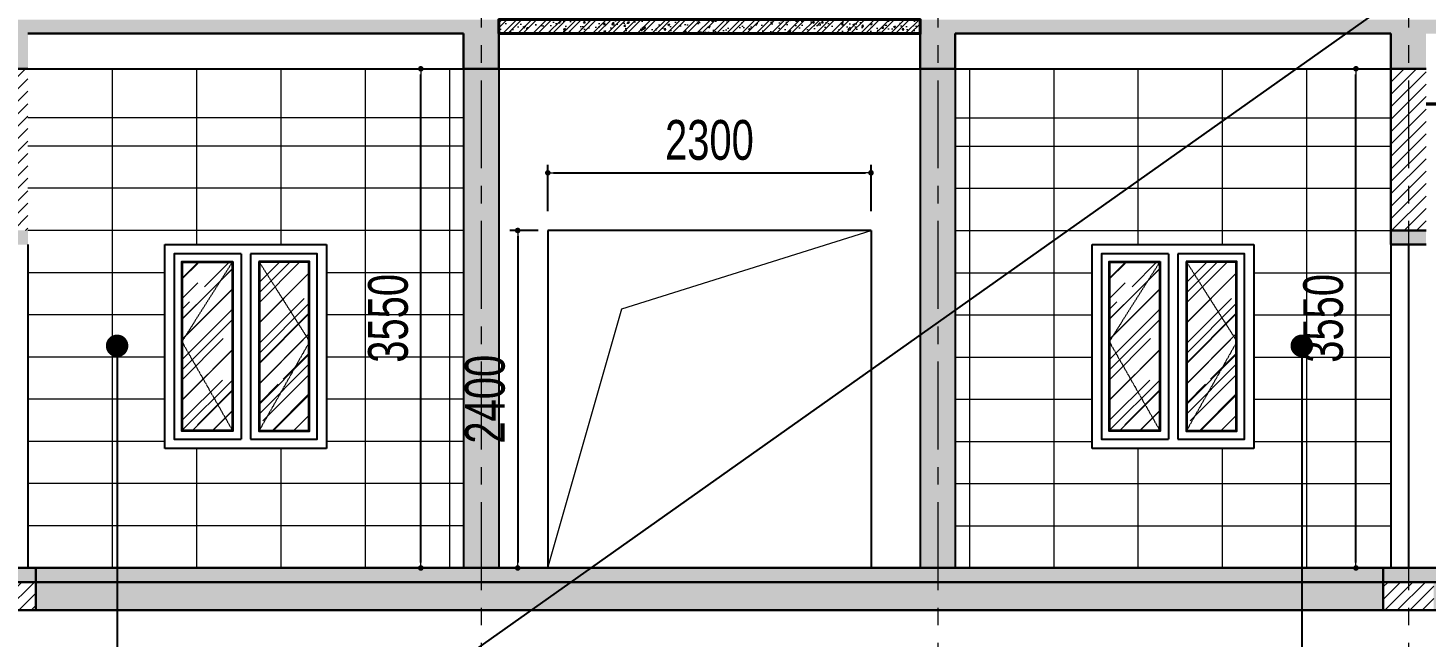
# Model space of a CAD drawing. Header units: millimetres. Extents: x -519517 to -431282, y -372679 to 113618.
# Drawn here: x -473236 to -463286, y -152024 to -147693 of the extents above; entities that cross this region are included whole.
import ezdxf

# ---------------------------------------------------------------- set-up
doc = ezdxf.new("R2010")
doc.units = ezdxf.units.MM
doc.header["$LTSCALE"] = 5
for name, pattern in [('CENTER2', [28.575, 19.05, -3.175, 3.175, -3.175]), ('CENTERX2', [4, 2.5, -0.5, 0.5, -0.5]), ('DASHDOT', [1, 0.5, -0.25, 0, -0.25]), ('HIDDEN', [0.375, 0.25, -0.125])]:
    doc.linetypes.add(name, pattern=pattern)
doc.layers.get('0').update_dxf_attribs({"linetype": 'CENTER2'})
for name, color, linetype, lineweight in [('BICO-30-KY HIEU', 30, 'Continuous', 15), ('BICO-9-NÉT CỬA', 9, 'Continuous', 25), ('HATCH', 250, 'Continuous', 9), ('LC Dim', 8, 'Continuous', 18), ('LC Hatch', 252, 'Continuous', 9), ('LC ISO', 153, 'Continuous', 13), ('LC Net dam 1', 30, 'Continuous', 30), ('LC Net dam2', 6, 'Continuous', 40), ('LC Net thay', 7, 'Continuous', 25), ('LC Net truc', 79, 'DASHDOT', 13)]:
    doc.layers.add(name, color=color, linetype=linetype, lineweight=lineweight)
doc.layers.add('KCS_Plotter', color=11, linetype='Continuous', plot=False)
doc.layers.add('Vat lieu 2', color=48, linetype='Continuous')
doc.styles.add('BICO- hoatbif', font='hoatbif.shx', dxfattribs={"width": 0.6})
doc.styles.add('HOATBIF', font='hoatbif.shx', dxfattribs={"width": 0.75})
doc.dimstyles.new('Copy of 1-110', dxfattribs={"dimscale": 110, "dimtxt": 2.5, "dimasz": 0.35, "dimexe": 0.5, "dimexo": 0, "dimgap": 0.8, "dimtad": 1, "dimdec": 0, "dimzin": 0, "dimdsep": 46, "dimtxsty": 'HOATBIF', "dimblk1": 'DOT', "dimblk2": 'DOT', "dimsah": 1, "dimcen": -1, "dimdle": 1, "dimclrd": 256, "dimclre": 256, "dimclrt": 4, "dimadec": 3, "dimazin": 2, "dimtfac": 0.333333, "dimtdec": 0, "dimtix": 1, "dimtmove": 2, "dimatfit": 3, "dimldrblk": 'DOT', "dimfxl": 1, "dimtvp": 0.833333, "dimtolj": 1, "dimtzin": 0, "dimarcsym": 0})
doc.dimstyles.new('TL40', dxfattribs={"dimscale": 40, "dimtxt": 2, "dimasz": 1.2, "dimexe": 1.5, "dimexo": 1.5, "dimgap": 0.9, "dimtad": 1, "dimdec": 0, "dimzin": 12, "dimdsep": 46, "dimtxsty": 'BICO- hoatbif', "dimblk": 'ARCHTICK', "dimcen": 1.8, "dimdle": 1, "dimclrd": 256, "dimclre": 256, "dimclrt": 254, "dimadec": 0, "dimazin": 3, "dimtm": 1e-09, "dimtfac": 1, "dimtdec": 0, "dimtix": 1, "dimtmove": 1, "dimatfit": 3, "dimldrblk": 'DOT', "dimfxl": 1.5, "dimtvp": 0.6, "dimtzin": 4, "dimarcsym": 0})
pattern_1 = [(45, (0, 0), (-44.194174, 44.194174), [])]

# ---------------------------------------------------------------- blocks, each defined once
blk = doc.blocks.new('DOT')
at = {"color": 0, "linetype": 'ByBlock'}
blk.add_line((-0.5, 0), (-1, 0), dxfattribs=at)
at = {"color": 0, "linetype": 'ByBlock', "const_width": 0.5}
blk.add_lwpolyline([(-0.25, 0, 1), (0.25, 0, 1)], format="xyb", close=True, dxfattribs=at)
blk = doc.blocks.new('*D679')
at = {"layer": 'Defpoints', "color": 0, "transparency": 16777216}
for p in [(-470492.7, -147983.4), (-470440.2, -147983.4), (-470492.7, -151533.4)]:
    blk.add_point(p, dxfattribs=at)
at = {"layer": 'LC Dim', "lineweight": -2, "transparency": 16777216}
for p, q in [((-470492.7, -147983.4), (-470383.6, -147983.4)), ((-470440.2, -151493.8), (-470440.2, -148023.1)), ((-470492.7, -151533.4), (-470383.6, -151533.4))]:
    blk.add_line(p, q, dxfattribs=at)
at = {"layer": 'LC Dim', "lineweight": -2, "transparency": 16777216, "xscale": 39.62, "yscale": 39.62, "zscale": 39.62}
for p, rotation in [((-470440.2, -147983.4), 90), ((-470440.2, -151533.4), 270)]:
    blk.add_blockref('DOT', p, dxfattribs=dict(at, rotation=rotation))
at = {"layer": 'LC Dim', "color": 4, "transparency": 16777216, "insert": (-470672.2, -149758.4), "char_height": 283, "attachment_point": 5, "rotation": 90, "style": 'HOATBIF'}
blk.add_mtext('\\A1;3550', dxfattribs=at)
blk = doc.blocks.new('_Dot')
at = {"color": 0, "linetype": 'ByBlock', "lineweight": -2}
blk.add_line((-0.5, 0), (-1, 0), dxfattribs=at)
at = {"color": 0, "linetype": 'ByBlock', "const_width": 0.5}
blk.add_lwpolyline([(-0.25, 0, 1), (0.25, 0, 1)], format="xyb", close=True, dxfattribs=at)
blk = doc.blocks.new('*D681')
at = {"layer": 'Defpoints', "color": 0, "transparency": 16777216}
for p in [(-463837.4, -147983.4), (-463784.9, -147983.4), (-463837.4, -151533.4)]:
    blk.add_point(p, dxfattribs=at)
at = {"layer": 'LC Dim', "lineweight": -2, "transparency": 16777216}
for p, q in [((-463837.4, -147983.4), (-463728.3, -147983.4)), ((-463784.9, -151493.8), (-463784.9, -148023.1)), ((-463837.4, -151533.4), (-463728.3, -151533.4))]:
    blk.add_line(p, q, dxfattribs=at)
at = {"layer": 'LC Dim', "lineweight": -2, "transparency": 16777216, "xscale": 39.62, "yscale": 39.62, "zscale": 39.62}
for p, rotation in [((-463784.9, -147983.4), 90), ((-463784.9, -151533.4), 270)]:
    blk.add_blockref('DOT', p, dxfattribs=dict(at, rotation=rotation))
at = {"layer": 'LC Dim', "color": 4, "transparency": 16777216, "insert": (-464017, -149758.4), "char_height": 283, "attachment_point": 5, "rotation": 90, "style": 'HOATBIF'}
blk.add_mtext('\\A1;3550', dxfattribs=at)
blk = doc.blocks.new('_ArchTick')
at = {"color": 0, "linetype": 'ByBlock', "const_width": 0.15}
blk.add_lwpolyline([(-0.5, -0.5), (0.5, 0.5)], dxfattribs=at)
blk = doc.blocks.new('*D724')
at = {"layer": 'Defpoints', "color": 0, "transparency": 16777216}
for p in [(-467236.1, -148723.4), (-469536.1, -148996.3), (-467236.1, -148996.3)]:
    blk.add_point(p, dxfattribs=at)
at = {"layer": 'LC Dim', "lineweight": -2, "transparency": 16777216}
for p, q in [((-469536.1, -148996.3), (-469536.1, -148666.8)), ((-469496.5, -148723.4), (-467275.7, -148723.4)), ((-467236.1, -148996.3), (-467236.1, -148666.8))]:
    blk.add_line(p, q, dxfattribs=at)
at = {"layer": 'LC Dim', "lineweight": -2, "transparency": 16777216, "xscale": 39.62, "yscale": 39.62, "zscale": 39.62, "rotation": 180}
blk.add_blockref('DOT', (-469536.1, -148723.4), dxfattribs=at)
at = {"layer": 'LC Dim', "lineweight": -2, "transparency": 16777216, "xscale": 39.62, "yscale": 39.62, "zscale": 39.62}
blk.add_blockref('DOT', (-467236.1, -148723.4), dxfattribs=at)
at = {"layer": 'LC Dim', "color": 4, "transparency": 16777216, "insert": (-468386.1, -148491.3), "char_height": 283, "attachment_point": 5, "style": 'HOATBIF'}
blk.add_mtext('\\A1;2300', dxfattribs=at)
blk = doc.blocks.new('*D725')
at = {"layer": 'Defpoints', "color": 0, "transparency": 16777216}
for p in [(-469604.1, -149133.4), (-469750.6, -151533.4), (-469604.1, -151533.4)]:
    blk.add_point(p, dxfattribs=at)
at = {"layer": 'LC Dim', "lineweight": -2, "transparency": 16777216}
for p, q in [((-469604.1, -149133.4), (-469807.2, -149133.4)), ((-469750.6, -149173.1), (-469750.6, -151493.8)), ((-469604.1, -151533.4), (-469807.2, -151533.4))]:
    blk.add_line(p, q, dxfattribs=at)
at = {"layer": 'LC Dim', "lineweight": -2, "transparency": 16777216, "xscale": 39.62, "yscale": 39.62, "zscale": 39.62}
for p, rotation in [((-469750.6, -149133.4), 90), ((-469750.6, -151533.4), 270)]:
    blk.add_blockref('DOT', p, dxfattribs=dict(at, rotation=rotation))
at = {"layer": 'LC Dim', "color": 4, "transparency": 16777216, "insert": (-469982.6, -150333.4), "char_height": 283, "attachment_point": 5, "rotation": 90, "style": 'HOATBIF'}
blk.add_mtext('\\A1;2400', dxfattribs=at)

msp = doc.modelspace()

# ---------------------------------------------------------------- hatches: boundary and pattern name
at = {"layer": 'HATCH'}
h = msp.add_hatch(dxfattribs=at)
h.set_pattern_fill('AR-RROOF', color=256, scale=6, angle=45, style=0)
h.set_pattern_definition([(45, (-1231837.98, 79657.14), (129.315688, 344.841835), [2286, -304.8, 762, -152.4]), (45, (-1231748.54, 79854.34), (-251.08796, 35.561814), [457.2, -50.292, 914.4, -114.3]), (45, (-1231875.7, 79802.62), (488.166723, 632.569241), [1219.2, -213.36, 609.6, -152.4])])
h.paths.add_polyline_path([(-471783.1, -149361.8), (-471783.1, -149359), (-472135.6, -149359), (-472135.6, -149915.5)])
h.paths.add_polyline_path([(-472135.6, -149915.5), (-472135.6, -149932.2), (-471783.1, -150551.7), (-471783.1, -149361.8)])
h.paths.add_polyline_path([(-472135.6, -149932.2), (-472135.6, -150555.4), (-471783.1, -150555.4), (-471783.1, -150551.7)])
h.paths.add_polyline_path([(-471236.7, -149932.2), (-471589.1, -150554.4), (-471589.1, -150555.4), (-471236.7, -150555.4)])
h.paths.add_polyline_path([(-471236.7, -149932.2), (-471236.7, -149915.5), (-471589.1, -149359.4), (-471589.1, -150554.4)])
h.paths.add_polyline_path([(-471236.7, -149915.5), (-471236.7, -149359), (-471589.1, -149359), (-471589.1, -149359.4)])
h = msp.add_hatch(dxfattribs=at)
h.set_pattern_fill('AR-RROOF', color=256, scale=6, angle=45, style=0)
h.set_pattern_definition([(45, (-1225237.98, 79657.14), (129.315688, 344.841835), [2286, -304.8, 762, -152.4]), (45, (-1225148.54, 79854.34), (-251.08796, 35.561814), [457.2, -50.292, 914.4, -114.3]), (45, (-1225275.7, 79802.62), (488.166723, 632.569241), [1219.2, -213.36, 609.6, -152.4])])
h.paths.add_polyline_path([(-465183.1, -149361.8), (-465183.1, -149359), (-465535.6, -149359), (-465535.6, -149915.5)])
h.paths.add_polyline_path([(-465535.6, -149915.5), (-465535.6, -149932.2), (-465183.1, -150551.7), (-465183.1, -149361.8)])
h.paths.add_polyline_path([(-465535.6, -149932.2), (-465535.6, -150555.4), (-465183.1, -150555.4), (-465183.1, -150551.7)])
h.paths.add_polyline_path([(-464636.7, -149932.2), (-464989.1, -150554.4), (-464989.1, -150555.4), (-464636.7, -150555.4)])
h.paths.add_polyline_path([(-464636.7, -149932.2), (-464636.7, -149915.5), (-464989.1, -149359.4), (-464989.1, -150554.4)])
h.paths.add_polyline_path([(-464636.7, -149915.5), (-464636.7, -149359), (-464989.1, -149359), (-464989.1, -149359.4)])
at = {"layer": 'LC Hatch'}
h = msp.add_hatch(dxfattribs=at)
h.set_pattern_fill('ANSI31', color=256, scale=500, style=0)
h.set_pattern_definition(pattern_1)
h.paths.add_polyline_path([(-469886.1, -141533.8), (-470136.1, -141533.8), (-470136.1, -144033.4), (-469886.1, -144033.4)])
h.paths.add_polyline_path([(-480436.1, -143833.4), (-480686.1, -143833.4), (-480686.1, -144033.4), (-480436.1, -144033.4)])
h.paths.add_polyline_path([(-480436.1, -144383.4), (-480686.1, -144383.4), (-480686.1, -144803.4), (-480436.1, -144803.4)])
h.paths.add_polyline_path([(-480436.1, -146833.4), (-480686.1, -146833.4), (-480686.1, -147633.4), (-480436.1, -147633.4)])
h.paths.add_polyline_path([(-480436.1, -147983.4), (-480686.1, -147983.4), (-480686.1, -148703.4), (-480436.1, -148703.4)])
h.paths.add_polyline_path([(-480436.1, -150733.4), (-480686.1, -150733.4), (-480686.1, -151533.4), (-480436.1, -151533.4)])
h.paths.add_polyline_path([(-473236.1, -147983.4), (-473486.1, -147983.4), (-473486.1, -149133.4), (-473236.1, -149133.4)])
h.paths.add_polyline_path([(-463286.1, -147983.4), (-463536.1, -147983.4), (-463536.1, -149133.4), (-463286.1, -149133.4)])
h.paths.add_polyline_path([(-456086.1, -147983.4), (-456336.1, -147983.4), (-456336.1, -148703.4), (-456086.1, -148703.4)])
h.paths.add_polyline_path([(-456086.1, -150733.4), (-456336.1, -150733.4), (-456336.1, -151533.4), (-456086.1, -151533.4)])
h.paths.add_polyline_path([(-456086.1, -146833.4), (-456336.1, -146833.4), (-456336.1, -147633.4), (-456086.1, -147633.4)])
h.paths.add_polyline_path([(-456086.1, -144383.4), (-456336.1, -144383.4), (-456336.1, -144803.4), (-456086.1, -144803.4)])
h.paths.add_polyline_path([(-456086.1, -143833.4), (-456336.1, -143833.4), (-456336.1, -144033.4), (-456086.1, -144033.4)])
h.paths.add_polyline_path([(-455511.1, -143703.4), (-455471.1, -143703.4), (-455471.1, -143633.4), (-455661.1, -143633.4), (-455661.1, -144033.4), (-455511.1, -144033.4)])
h.paths.add_polyline_path([(-466636.1, -141533.8), (-466886.1, -141533.8), (-466886.1, -144033.4), (-466636.1, -144033.4)])
h.paths.add_polyline_path([(-481111.1, -143633.4), (-481301.1, -143633.4), (-481301.1, -143703.4), (-481261.1, -143703.4), (-481261.1, -144033.4), (-481111.1, -144033.4)])
h = msp.add_hatch(dxfattribs=at)
h.set_pattern_fill('BTCT', color=256, scale=30)
h.set_pattern_definition([(50, (0, 0), (215.178055, -18.82564), [22.5, -247.5]), (355, (0, 0), (-41.6254, 225.65764), [18, -198]), (100.4514, (17.93, -1.57), (173.552815, 206.83186), [19.12206, -210.34263]), (46.1842, (0, 60), (320.17231, -49.6557), [33.75, -371.25]), (96.6356, (26.68, 55.86), (280.39881, 292.23536), [28.68309, -315.5139]), (351.1842, (0, 60), (280.39858, 292.23558), [27, -297]), (21, (30, 45), (179.072116, -120.78567), [22.5, -247.5]), (326, (30, 45), (72.9946, 217.54501), [18, -198]), (71.4514, (44.92, 34.93), (252.06679, 96.75915), [19.12206, -210.34263]), (37.5, (0, 0), (3.647957, 99.868156), [0, -195.6, 0, -201, 0, -198.75]), (7.5, (0, 0), (78.920861, 118.323514), [0, -114.6, 0, -191.1, 0, -75.75]), (327.5, (-66.9, 0), (160.146731, -6.766462), [0, -75, 0, -234, 0, -310.5]), (317.5, (-96.9, 0), (174.95585, 30.031495), [0, -97.5, 0, -155.4, 0, -220.5]), (45, (0, 0), (-79.549513, 79.549513), []), (45, (53.03, 0), (-79.549513, 79.549513), [])])
h.paths.add_polyline_path([(-480381.1, -151533.4), (-480741.1, -151533.4), (-480741.1, -151633.4), (-480381.1, -151633.4)])
h.paths.add_polyline_path([(-480436.1, -147733.4), (-477086.1, -147733.4), (-477086.1, -148233.4), (-476836.1, -148233.4), (-476836.1, -147733.4), (-473486.1, -147733.4), (-473486.1, -147983.4), (-473236.1, -147983.4), (-473236.1, -147733.4), (-470136.1, -147733.4), (-470136.1, -147983.4), (-469886.1, -147983.4), (-469886.1, -147633.4), (-480686.1, -147633.4), (-480686.1, -147983.4), (-480436.1, -147983.4)])
h.paths.add_polyline_path([(-463231.1, -151533.4), (-463591.1, -151533.4), (-463591.1, -151633.4), (-463231.1, -151633.4)])
h.paths.add_polyline_path([(-473181.1, -151533.4), (-473541.1, -151533.4), (-473541.1, -151633.4), (-473181.1, -151633.4)])
h.paths.add_polyline_path([(-456031.1, -151533.4), (-456391.1, -151533.4), (-456391.1, -151633.4), (-456031.1, -151633.4)])
h.paths.add_polyline_path([(-456086.1, -148783.4), (-455636.1, -148783.4), (-455636.1, -148703.4), (-456336.1, -148703.4), (-456336.1, -148983.4), (-456086.1, -148983.4)])
h.paths.add_polyline_path([(-456086.1, -147633.4), (-466886.1, -147633.4), (-466886.1, -147983.4), (-466636.1, -147983.4), (-466636.1, -147733.4), (-463536.1, -147733.4), (-463536.1, -147983.4), (-463286.1, -147983.4), (-463286.1, -147733.4), (-459936.1, -147733.4), (-459936.1, -148233.4), (-459686.1, -148233.4), (-459686.1, -147733.4), (-456336.1, -147733.4), (-456336.1, -147983.4), (-456086.1, -147983.4)])
h.paths.add_polyline_path([(-463286.1, -149133.4), (-463536.1, -149133.4), (-463536.1, -149233.4), (-463286.1, -149233.4)])
h.paths.add_polyline_path([(-473236.1, -149133.4), (-473486.1, -149133.4), (-473486.1, -149233.4), (-473236.1, -149233.4)])
h.paths.add_polyline_path([(-480436.1, -148703.4), (-481136.1, -148703.4), (-481136.1, -148783.4), (-480686.1, -148783.4), (-480686.1, -148983.4), (-480436.1, -148983.4)])
h.paths.add_polyline_path([(-480436.1, -144803.4), (-481136.1, -144803.4), (-481136.1, -144883.4), (-480686.1, -144883.4), (-480686.1, -145083.4), (-480436.1, -145083.4)])
h.paths.add_polyline_path([(-480436.1, -144133.4), (-477086.1, -144133.4), (-477086.1, -144633.4), (-476836.1, -144633.4), (-476836.1, -144133.4), (-473486.1, -144133.4), (-473486.1, -144383.4), (-473236.1, -144383.4), (-473236.1, -144133.4), (-470136.1, -144133.4), (-470136.1, -144383.4), (-469886.1, -144383.4), (-469886.1, -144033.4), (-481261.1, -144033.4), (-481261.1, -144133.4), (-480686.1, -144133.4), (-480686.1, -144383.4), (-480436.1, -144383.4)])
h.paths.add_polyline_path([(-473236.1, -145233.4), (-473486.1, -145233.4), (-473486.1, -145333.4), (-473236.1, -145333.4)])
h.paths.add_polyline_path([(-463286.1, -145233.4), (-463536.1, -145233.4), (-463536.1, -145333.4), (-463286.1, -145333.4)])
h.paths.add_polyline_path([(-463286.1, -144133.4), (-459936.1, -144133.4), (-459936.1, -144633.4), (-459686.1, -144633.4), (-459686.1, -144133.4), (-456336.1, -144133.4), (-456336.1, -144383.4), (-456086.1, -144383.4), (-456086.1, -144133.4), (-455511.1, -144133.4), (-455511.1, -144033.4), (-466886.1, -144033.4), (-466886.1, -144383.4), (-466636.1, -144383.4), (-466636.1, -144133.4), (-463536.1, -144133.4), (-463536.1, -144383.4), (-463286.1, -144383.4)])
h.paths.add_polyline_path([(-456086.1, -144883.4), (-455636.1, -144883.4), (-455636.1, -144803.4), (-456336.1, -144803.4), (-456336.1, -145083.4), (-456086.1, -145083.4)])
h = msp.add_hatch(dxfattribs=at)
h.set_pattern_fill('BTCT', color=256, scale=20, style=0)
h.set_pattern_definition([(50, (0, 0), (143.452037, -12.550427), [15, -165]), (355, (0, 0), (-27.750267, 150.438427), [12, -132]), (100.4514, (11.95, -1.05), (115.701876, 137.88791), [12.74804, -140.228422]), (46.1842, (0, 40), (213.44821, -33.1038), [22.5, -247.5]), (96.6356, (17.79, 37.24), (186.93254, 194.82357), [19.12206, -210.3426]), (351.1842, (0, 40), (186.93239, 194.82372), [18, -198]), (21, (20, 30), (119.38141, -80.523778), [15, -165]), (326, (20, 30), (48.663066, 145.03001), [12, -132]), (71.4514, (29.95, 23.29), (168.044526, 64.5061), [12.74804, -140.228422]), (37.5, (0, 0), (2.431971, 66.578771), [0, -130.4, 0, -134, 0, -132.5]), (7.5, (0, 0), (52.613907, 78.882342), [0, -76.4, 0, -127.4, 0, -50.5]), (327.5, (-44.6, 0), (106.764487, -4.5109743), [0, -50, 0, -156, 0, -207]), (317.5, (-64.6, 0), (116.637234, 20.020996), [0, -65, 0, -103.6, 0, -147]), (45, (0, 0), (-53.033009, 53.033009), []), (45, (35.355, 0), (-53.033009, 53.033009), [])])
h.paths.add_polyline_path([(-466886.1, -147633.4), (-469886.1, -147633.4), (-469886.1, -147733.4), (-466886.1, -147733.4)])
h = msp.add_hatch(dxfattribs=at)
h.set_pattern_fill('AR-CONC,_O', color=256, scale=0.8)
h.set_pattern_definition([(50, (-1231937.41, 79931.2), (145.747735, -12.751268), [15.24, -167.64]), (355, (-1231937.41, 79931.2), (-28.19426, 152.845314), [12.192, -134.112]), (100.451, (-1231925.27, 79930.14), (117.554001, 140.09335), [12.952, -142.472]), (46.1842, (-1231937.41, 79971.84), (216.863233, -33.633862), [22.86, -251.46]), (96.6356, (-1231919.34, 79969.04), (189.92339, 197.940445), [19.428, -213.708]), (351.184, (-1231937.41, 79971.84), (189.923685, 197.940094), [18.288, -201.168]), (21, (-1231917.09, 79961.68), (121.291904, -81.812415), [15.24, -167.64]), (326, (-1231917.09, 79961.68), (49.441623, 147.350373), [12.192, -134.112]), (71.4514, (-1231906.98, 79954.86), (170.733193, 65.538286), [12.952, -142.472]), (37.5, (-1231937.41, 79931.2), (2.4708826, 67.644031), [0, -132.4864, 0, -136.144, 0, -134.62]), (7.5, (-1231937.41, 79931.2), (53.45573, 80.14446), [0, -77.6224, 0, -129.4384, 0, -51.308]), (327.5, (-1231982.725, 79931.2), (108.472476, -4.5829952), [0, -50.8, 0, -158.496, 0, -210.312]), (317.5, (-1232003.045, 79931.2), (118.503345, 20.341193), [0, -66.04, 0, -105.2576, 0, -149.352])])
h.paths.add_polyline_path([(-476961.1, -151533.4), (-480381.1, -151533.4), (-480381.1, -151633.4), (-476961.1, -151633.4)])
h.paths.add_polyline_path([(-473541.1, -151533.4), (-476961.1, -151533.4), (-476961.1, -151633.4), (-473541.1, -151633.4)])
h.paths.add_polyline_path([(-470011.1, -151533.4), (-473181.1, -151533.4), (-473181.1, -151633.4), (-470011.1, -151633.4)])
h.paths.add_polyline_path([(-466761.1, -151533.4), (-470011.1, -151533.4), (-470011.1, -151633.4), (-466761.1, -151633.4)])
h.paths.add_polyline_path([(-463591.1, -151533.4), (-466761.1, -151533.4), (-466761.1, -151633.4), (-463591.1, -151633.4)])
h.paths.add_polyline_path([(-459811.1, -151533.4), (-463231.1, -151533.4), (-463231.1, -151633.4), (-459811.1, -151633.4)])
h.paths.add_polyline_path([(-456391.1, -151533.4), (-459811.1, -151533.4), (-459811.1, -151633.4), (-456391.1, -151633.4)])
h = msp.add_hatch(dxfattribs=at)
h.set_pattern_fill('ANSI31', color=256, scale=500, style=0)
h.set_pattern_definition(pattern_1)
h.paths.add_polyline_path([(-480381.1, -151633.4), (-480741.1, -151633.4), (-480741.1, -151833.4), (-480381.1, -151833.4)])
h.paths.add_polyline_path([(-473181.1, -151633.4), (-473541.1, -151633.4), (-473541.1, -151833.4), (-473181.1, -151833.4)])
h.paths.add_polyline_path([(-463231.1, -151633.4), (-463591.1, -151633.4), (-463591.1, -151833.4), (-463231.1, -151833.4)])
h.paths.add_polyline_path([(-456031.1, -151633.4), (-456391.1, -151633.4), (-456391.1, -151833.4), (-456031.1, -151833.4)])
h = msp.add_hatch(dxfattribs=at)
h.set_pattern_fill('HOUND,_O', color=256, scale=25)
h.set_pattern_definition([(0, (-1231937.41, 79931.2), (158.75, 39.6875), [635, -317.5]), (90, (-1231937.41, 79931.2), (-39.6875, -158.75), [635, -317.5])])
h.paths.add_polyline_path([(-476961.1, -151633.4), (-480381.1, -151633.4), (-480381.1, -151833.4), (-476961.1, -151833.4)])
h.paths.add_polyline_path([(-473541.1, -151633.4), (-476961.1, -151633.4), (-476961.1, -151833.4), (-473541.1, -151833.4)])
h.paths.add_polyline_path([(-470011.1, -151633.4), (-473181.1, -151633.4), (-473181.1, -151833.4), (-470011.1, -151833.4)])
h.paths.add_polyline_path([(-466761.1, -151633.4), (-470011.1, -151633.4), (-470011.1, -151833.4), (-466761.1, -151833.4)])
h.paths.add_polyline_path([(-463591.1, -151633.4), (-466761.1, -151633.4), (-466761.1, -151833.4), (-463591.1, -151833.4)])
h.paths.add_polyline_path([(-459811.1, -151633.4), (-463231.1, -151633.4), (-463231.1, -151833.4), (-459811.1, -151833.4)])
h.paths.add_polyline_path([(-456391.1, -151633.4), (-459811.1, -151633.4), (-459811.1, -151833.4), (-456391.1, -151833.4)])
at = {"layer": 'LC ISO'}
h = msp.add_hatch(color=256, dxfattribs=at)
h.set_gradient(color1=(0, 0, 255), one_color=1, tint=1, name='INVCYLINDER')
h.paths.add_polyline_path([(-470136.1, -151533.4), (-470011.1, -151533.4), (-470011.1, -147883.4), (-470136.1, -147883.4)])
h.paths.add_polyline_path([(-470011.1, -151533.4), (-469886.1, -151533.4), (-469886.1, -147883.4), (-470011.1, -147883.4)])
h = msp.add_hatch(color=256, dxfattribs=at)
h.set_gradient(color1=(0, 0, 255), one_color=1, tint=1, name='INVCYLINDER')
h.paths.add_polyline_path([(-466886.1, -151533.4), (-466761.1, -151533.4), (-466761.1, -147883.4), (-466886.1, -147883.4)])
h.paths.add_polyline_path([(-466636.1, -147883.4), (-466761.1, -147883.4), (-466761.1, -151533.4), (-466636.1, -151533.4)])

# ---------------------------------------------------------------- linework, layer by layer
at = {"layer": 'BICO-30-KY HIEU', "const_width": 25}
msp.add_lwpolyline([(-456336.1, -148233.4), (-463286.1, -148233.4)], dxfattribs=at)
at = {"layer": 'BICO-9-NÉT CỬA'}
for p, q in [((-473236.1, -149233.4), (-473236.1, -151533.4)), ((-472261.1, -150683.4), (-472261.1, -149233.4)), ((-472261.1, -149233.4), (-471111.1, -149233.4)), ((-471111.1, -149233.4), (-471111.1, -150683.4)), ((-465661.1, -150683.4), (-465661.1, -149233.4)), ((-465661.1, -149233.4), (-464511.1, -149233.4)), ((-464511.1, -149233.4), (-464511.1, -150683.4)), ((-463536.1, -149233.4), (-463536.1, -151533.4)), ((-463411.1, -149233.4), (-463411.1, -151533.4)), ((-471719.6, -149299.4), (-471719.6, -150617)), ((-471652.7, -149299.4), (-471652.7, -150617)), ((-465119.6, -149299.4), (-465119.6, -150617)), ((-465052.7, -149299.4), (-465052.7, -150617)), ((-471111.1, -150683.4), (-472261.1, -150683.4)), ((-464511.1, -150683.4), (-465661.1, -150683.4))]:
    msp.add_line(p, q, dxfattribs=at)
for points in [[(-471719.6, -149299.4), (-472195.1, -149299.4), (-472195.1, -150617), (-471719.6, -150617)], [(-471652.7, -150617), (-471177.1, -150617), (-471177.1, -149299.4), (-471652.7, -149299.4)], [(-465119.6, -149299.4), (-465595.1, -149299.4), (-465595.1, -150617), (-465119.6, -150617)], [(-465052.7, -150617), (-464577.1, -150617), (-464577.1, -149299.4), (-465052.7, -149299.4)]]:
    msp.add_lwpolyline(points, dxfattribs=at)
for points in [[(-471778.1, -149354), (-471778.1, -150560.4), (-472140.6, -150560.4), (-472140.6, -149354)], [(-471594.1, -149354), (-471594.1, -150560.4), (-471231.7, -150560.4), (-471231.7, -149354)], [(-465178.1, -149354), (-465178.1, -150560.4), (-465540.6, -150560.4), (-465540.6, -149354)], [(-464994.1, -149354), (-464994.1, -150560.4), (-464631.7, -150560.4), (-464631.7, -149354)]]:
    msp.add_lwpolyline(points, close=True, dxfattribs=at)
at = {"layer": 'KCS_Plotter'}
msp.add_line((-490081.8, -166278.6), (-442524, -132648.4), dxfattribs=at)
at = {"layer": 'LC Hatch'}
for p, q in [((-472636.1, -147983.4), (-472636.1, -151533.4)), ((-472036.1, -147983.4), (-472036.1, -149233.4)), ((-471436.1, -147983.4), (-471436.1, -149233.4)), ((-470836.1, -147983.4), (-470836.1, -151533.4)), ((-470236.1, -147983.4), (-470236.1, -151533.4)), ((-466536.1, -147983.4), (-466536.1, -151533.4)), ((-465936.1, -147983.4), (-465936.1, -151533.4)), ((-465336.1, -147983.4), (-465336.1, -149233.4)), ((-464736.1, -147983.4), (-464736.1, -149233.4)), ((-464136.1, -147983.4), (-464136.1, -151533.4)), ((-471111.1, -148333.4), (-473236.1, -148333.4)), ((-470136.1, -148333.4), (-471111.1, -148333.4)), ((-466636.1, -148333.4), (-465661.1, -148333.4)), ((-465661.1, -148333.4), (-463536.1, -148333.4)), ((-471111.1, -148533.4), (-473236.1, -148533.4)), ((-470136.1, -148533.4), (-471111.1, -148533.4)), ((-466636.1, -148533.4), (-465661.1, -148533.4)), ((-465661.1, -148533.4), (-463536.1, -148533.4)), ((-471111.1, -148833.4), (-473236.1, -148833.4)), ((-470136.1, -148833.4), (-471111.1, -148833.4)), ((-466636.1, -148833.4), (-465661.1, -148833.4)), ((-465661.1, -148833.4), (-463536.1, -148833.4)), ((-471111.1, -149133.4), (-473236.1, -149133.4)), ((-470136.1, -149133.4), (-471111.1, -149133.4)), ((-466636.1, -149133.4), (-465661.1, -149133.4)), ((-465661.1, -149133.4), (-463536.1, -149133.4)), ((-472261.1, -149433.4), (-473236.1, -149433.4)), ((-470136.1, -149433.4), (-471111.1, -149433.4)), ((-466636.1, -149433.4), (-465661.1, -149433.4)), ((-464511.1, -149433.4), (-463536.1, -149433.4)), ((-472261.1, -149733.4), (-473236.1, -149733.4)), ((-470136.1, -149733.4), (-471111.1, -149733.4)), ((-466636.1, -149733.4), (-465661.1, -149733.4)), ((-464511.1, -149733.4), (-463536.1, -149733.4)), ((-472261.1, -150033.4), (-473236.1, -150033.4)), ((-470136.1, -150033.4), (-471111.1, -150033.4)), ((-466636.1, -150033.4), (-465661.1, -150033.4)), ((-464511.1, -150033.4), (-463536.1, -150033.4)), ((-472261.1, -150333.4), (-473236.1, -150333.4)), ((-470136.1, -150333.4), (-471111.1, -150333.4)), ((-466636.1, -150333.4), (-465661.1, -150333.4)), ((-464511.1, -150333.4), (-463536.1, -150333.4)), ((-472261.1, -150633.4), (-473236.1, -150633.4)), ((-470136.1, -150633.4), (-471111.1, -150633.4)), ((-466636.1, -150633.4), (-465661.1, -150633.4)), ((-464511.1, -150633.4), (-463536.1, -150633.4)), ((-472036.1, -150683.4), (-472036.1, -151533.4)), ((-471436.1, -150683.4), (-471436.1, -151533.4)), ((-465336.1, -150683.4), (-465336.1, -151533.4)), ((-464736.1, -150683.4), (-464736.1, -151533.4)), ((-470136.1, -150933.4), (-473236.1, -150933.4)), ((-466636.1, -150933.4), (-463536.1, -150933.4)), ((-470136.1, -151233.4), (-473236.1, -151233.4)), ((-466636.1, -151233.4), (-463536.1, -151233.4))]:
    msp.add_line(p, q, dxfattribs=at)
at = {"layer": 'LC Hatch', "linetype": 'HIDDEN', "ltscale": 3}
for p, q in [((-465178.1, -149354), (-465540.6, -149923.4)), ((-464992.6, -149354), (-464631.7, -149923.4)), ((-465540.6, -149923.4), (-465178.1, -150560.4)), ((-464631.7, -149923.4), (-464992.6, -150560.4))]:
    msp.add_line(p, q, dxfattribs=at)
for points in [[(-471778.1, -149354), (-472140.6, -149923.4), (-471778.1, -150560.4)], [(-471592.6, -149354), (-471231.7, -149923.4), (-471592.6, -150560.4)]]:
    msp.add_lwpolyline(points, dxfattribs=at)
at = {"layer": 'LC ISO'}
msp.add_lwpolyline([(-469536.1, -151533.4), (-469008.7, -149689.8), (-467236.1, -149133.4)], dxfattribs=at)
at = {"layer": 'LC Net dam 1'}
for p, q in [((-469886.1, -147983.4), (-469886.1, -147633.4)), ((-466886.1, -147983.4), (-466886.1, -147633.4)), ((-473236.1, -147733.4), (-470136.1, -147733.4)), ((-470136.1, -147983.4), (-470136.1, -147733.4)), ((-466636.1, -147733.4), (-463536.1, -147733.4)), ((-466636.1, -147983.4), (-466636.1, -147733.4)), ((-463536.1, -149233.4), (-463536.1, -147733.4)), ((-473486.1, -147983.4), (-473236.1, -147983.4)), ((-470136.1, -147983.4), (-469886.1, -147983.4)), ((-466886.1, -147983.4), (-466636.1, -147983.4)), ((-463536.1, -147983.4), (-463286.1, -147983.4)), ((-463286.1, -149133.4), (-463536.1, -149133.4)), ((-463286.1, -149233.4), (-463536.1, -149233.4)), ((-456031.1, -151533.4), (-480741.1, -151533.4)), ((-473181.1, -151833.4), (-473181.1, -151533.4)), ((-463591.1, -151833.4), (-463591.1, -151533.4)), ((-456031.1, -151633.4), (-480741.1, -151633.4))]:
    msp.add_line(p, q, dxfattribs=at)
at = {"layer": 'LC Net dam2'}
msp.add_lwpolyline([(-469886.1, -147733.4), (-466886.1, -147733.4), (-466886.1, -147633.4), (-469886.1, -147633.4)], close=True, dxfattribs=at)
at = {"layer": 'LC Net thay'}
for p, q in [((-473236.1, -147983.4), (-470136.1, -147983.4)), ((-470136.1, -147983.4), (-470136.1, -151533.4)), ((-469886.1, -147983.4), (-469886.1, -151533.4)), ((-469886.1, -147983.4), (-466886.1, -147983.4)), ((-466886.1, -147983.4), (-466886.1, -151533.4)), ((-466636.1, -147983.4), (-466636.1, -151533.4)), ((-466636.1, -147983.4), (-463536.1, -147983.4)), ((-469536.1, -149133.4), (-469536.1, -151533.4)), ((-467236.1, -149133.4), (-467236.1, -151533.4))]:
    msp.add_line(p, q, dxfattribs=at)
for points in [[(-467236.1, -149133.4), (-469536.1, -149133.4)], [(-467236.1, -151533.4), (-469536.1, -151533.4)]]:
    msp.add_lwpolyline(points, dxfattribs=at)
at = {"layer": 'LC Net thay', "const_width": 15}
msp.add_lwpolyline([(-482151.6, -151833.4), (-454280.5, -151833.4)], dxfattribs=at)
at = {"layer": 'LC Net truc', "linetype": 'CENTERX2', "ltscale": 50}
for p, q in [((-470011.1, -139065.9), (-470011.1, -155397)), ((-466761.1, -139065.9), (-466761.1, -155397)), ((-463411.1, -139065.9), (-463411.1, -155397)), ((-482787.7, -151533.4), (-454267.7, -151533.4)), ((-482787.7, -151833.4), (-454267.7, -151833.4))]:
    msp.add_line(p, q, dxfattribs=at)
at = {"layer": 'Vat lieu 2', "ltscale": 5}
for points in [[(-471783.1, -149359), (-471783.1, -150555.4), (-472135.6, -150555.4), (-472135.6, -149359)], [(-471589.1, -149359), (-471589.1, -150555.4), (-471236.7, -150555.4), (-471236.7, -149359)], [(-465183.1, -149359), (-465183.1, -150555.4), (-465535.6, -150555.4), (-465535.6, -149359)], [(-464989.1, -149359), (-464989.1, -150555.4), (-464636.7, -150555.4), (-464636.7, -149359)]]:
    msp.add_lwpolyline(points, close=True, dxfattribs=at)

# ---------------------------------------------------------------- dimensions: what is measured, and where the dimension line sits
at = {"layer": 'LC Dim'}
for base, p1, p2, picture, middle in [((-470440.2, -147983.4), (-470492.7, -151533.4), (-470492.7, -147983.4), '*D679', (-470672.2, -149758.4)), ((-463784.9, -147983.4), (-463837.4, -151533.4), (-463837.4, -147983.4), '*D681', (-464017, -149758.4)), ((-469750.6, -151533.4), (-469604.1, -149133.4), (-469604.1, -151533.4), '*D725', (-469982.6, -150333.4))]:
    dim = msp.add_linear_dim(base=base, p1=p1, p2=p2, angle=90, dimstyle='Copy of 1-110', override={"dimscale": 113.2}, dxfattribs=at)
    dim.commit()
    dim.dimension.update_dxf_attribs({"geometry": picture, "text_midpoint": middle})
dim = msp.add_linear_dim(base=(-467236.1, -148723.4), p1=(-469536.1, -148996.3), p2=(-467236.1, -148996.3), dimstyle='Copy of 1-110', override={"dimscale": 113.2}, dxfattribs=at)
dim.commit()
dim.dimension.update_dxf_attribs({"geometry": '*D724', "text_midpoint": (-468386.1, -148491.3)})

# ---------------------------------------------------------------- leaders
at = {"layer": 'LC ISO'}
for points in [[(-472601.7, -149953.6), (-472601.7, -153292.6), (-466554.6, -153292.6)], [(-464170.5, -149953.6), (-464170.5, -153292.6), (-470217.7, -153292.6)]]:
    msp.add_leader(points, dimstyle='TL40', override={"dimasz": 4, "dimgap": 0.9, "dimtad": 0}, dxfattribs=at)

doc.saveas('drawing.dxf')
